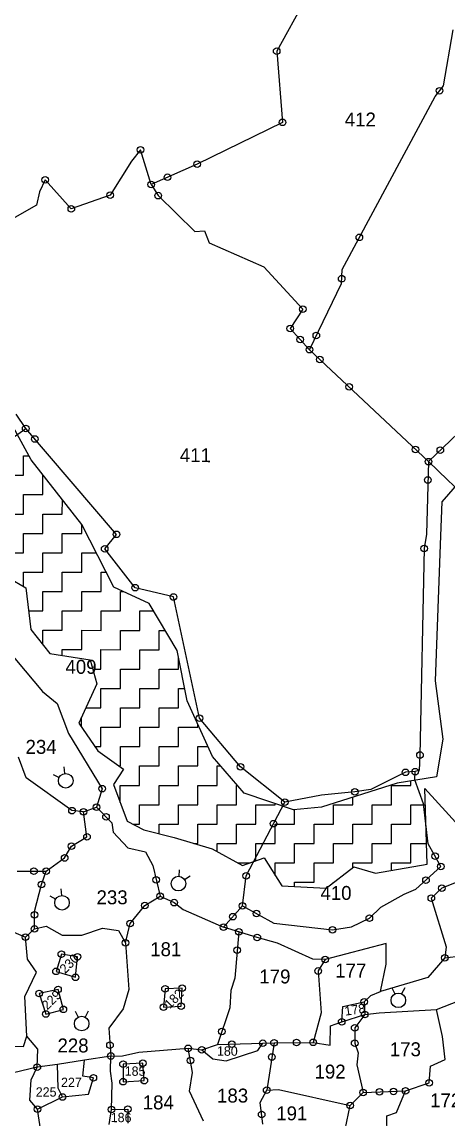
# Model space of a CAD drawing. Header units: metres. Extents: x 328578 to 333743, y 1800918 to 1805978.
# Drawn here: x 331533 to 331981, y 1801769 to 1802924 of the extents above; entities that cross this region are included whole.
import ezdxf
from ezdxf.enums import TextEntityAlignment as Align

# ---------------------------------------------------------------- set-up
doc = ezdxf.new("R2010")
doc.units = ezdxf.units.M
doc.header["$MEASUREMENT"] = 0
for name, color, linetype in [('POLY_HATCH', 12, 'Continuous'), ('POLY_PARCEL', 6, 'Continuous'), ('TEXT_PARCEL', 7, 'Continuous')]:
    doc.layers.add(name, color=color, linetype=linetype)
doc.styles.add('TEXT_MAP', font='', dxfattribs={"height": 1.8})
doc.styles.get('TEXT_MAP').set_extended_font_data('Kruti Dev 050')

msp = doc.modelspace()

# ---------------------------------------------------------------- linework, layer by layer
for points in [[(331566, 1802132), (331572.2, 1802128.8)], [(331577, 1802139.9), (331578, 1802132.9)], [(331698.5, 1802031.7), (331698.1, 1802024.7)], [(331710.1, 1802024.9), (331704.2, 1802021.1)], [(331573.9, 1802011.7), (331574.5, 1802004.7)], [(331562.5, 1802004.4), (331568.6, 1802000.9)], [(331922.3, 1801907.3), (331925.5, 1801901.1)], [(331935.8, 1801907.3), (331932.6, 1801901.1)], [(331589.1, 1801882.9), (331592.3, 1801876.7)], [(331602.6, 1801882.9), (331599.4, 1801876.6)]]:
    msp.add_lwpolyline(points)
for centre, radius in [((331801.1, 1802893.1), 3.47), ((331972.5, 1802851.4), 3.47), ((331807.1, 1802818.1), 3.47), ((331657.9, 1802789.2), 3.47), ((331717.5, 1802774.2), 3.47), ((331557.4, 1802757.7), 3.47), ((331669.1, 1802752.7), 3.47), ((331686.1, 1802760.3), 3.47), ((331625.8, 1802741.5), 3.47), ((331676.4, 1802741), 3.47), ((331585, 1802727.1), 3.47), ((331888.1, 1802697.1), 3.47), ((331869.5, 1802653.6), 3.47), ((331828.7, 1802621.5), 3.47), ((331815.2, 1802601.3), 3.47), ((331842.8, 1802593.8), 3.47), ((331825.8, 1802589.6), 3.47), ((331835.6, 1802578.9), 3.47), ((331846.4, 1802568.7), 3.47), ((331877.3, 1802539.7), 3.47), ((331537, 1802496), 3.47), ((331546.5, 1802484.9), 3.47), ((331947.2, 1802473.9), 3.47), ((331973.3, 1802473.2), 3.47), ((331960.8, 1802461.1), 3.47), ((331960.2, 1802441.8), 3.47), ((331632.5, 1802384.6), 3.47), ((331620.1, 1802369.3), 3.47), ((331956.4, 1802369.6), 3.47), ((331652.1, 1802328.5), 3.47), ((331692.4, 1802318.7), 3.47), ((331720, 1802191.3), 3.47), ((331951.9, 1802152.4), 3.47), ((331763.1, 1802140.1), 3.47), ((331579.1, 1802125.3), 7.67), ((331936.6, 1802134.2), 3.47), ((331946.8, 1802134.9), 3.47), ((331617.4, 1802117), 3.47), ((331883.4, 1802113.8), 3.47), ((331585.7, 1802093.9), 3.47), ((331611.6, 1802097.5), 3.47), ((331809.7, 1802102.9), 3.47), ((331597.9, 1802092.7), 3.47), ((331621.5, 1802087.4), 3.47), ((331797.8, 1802080.2), 3.47), ((331601.5, 1802066.3), 3.47), ((331585.3, 1802056.6), 3.47), ((331578, 1802044.1), 3.47), ((331968, 1802045.9), 3.47), ((331545.7, 1802030.3), 3.47), ((331558.5, 1802030.3), 3.47), ((331769, 1802025.3), 3.47), ((331973.9, 1802035.1), 3.47), ((331553.6, 1802016.1), 3.47), ((331674.4, 1802021.1), 3.47), ((331697.7, 1802017.1), 7.67), ((331958.2, 1802020.7), 3.47), ((331575.2, 1801997), 7.67), ((331678.5, 1802003.8), 3.47), ((331963.8, 1802001.9), 3.47), ((331974.8, 1802012.4), 3.47), ((331662.3, 1801994.1), 3.47), ((331693.3, 1801997.1), 3.47), ((331765.1, 1801993.7), 3.47), ((331546.2, 1801984.3), 3.47), ((331754.9, 1801982.3), 3.47), ((331779.8, 1801985.6), 3.47), ((331898.6, 1801980.7), 3.47), ((331546.2, 1801969.4), 3.47), ((331647, 1801975.2), 3.47), ((331745.1, 1801971.2), 3.47), ((331859.8, 1801968.5), 3.47), ((331536.7, 1801960.7), 3.47), ((331761.2, 1801966.4), 3.47), ((331780.7, 1801960.5), 3.47), ((331641.9, 1801954.8), 3.47), ((331759.5, 1801947.2), 3.47), ((331574.5, 1801943), 3.47), ((331591.4, 1801940.2), 3.47), ((331852.2, 1801937.3), 3.47), ((331978, 1801938.9), 3.47), ((331568.9, 1801924.8), 3.47), ((331844.8, 1801925.2), 3.47), ((331589.3, 1801918.5), 3.47), ((331551.3, 1801901.6), 3.47), ((331571, 1801905.8), 3.47), ((331683.6, 1801906.5), 3.47), ((331701.7, 1801907), 3.47), ((331929.1, 1801894.3), 7.67), ((331682.1, 1801887.2), 3.47), ((331700.6, 1801888.2), 3.47), ((331893.2, 1801892.6), 3.47), ((331558.3, 1801879.9), 3.47), ((331576.6, 1801884.8), 3.47), ((331893.7, 1801879.5), 3.47), ((331595.9, 1801869.8), 7.67), ((331869.5, 1801871.7), 3.47), ((331883.2, 1801865.4), 3.47), ((331743.4, 1801861.6), 3.47), ((331625.7, 1801847.1), 3.47), ((331708, 1801843.8), 3.47), ((331722.2, 1801842.2), 3.47), ((331754, 1801848.3), 3.47), ((331786.5, 1801849.1), 3.47), ((331798.3, 1801849.7), 3.47), ((331822.1, 1801850), 3.47), ((331839.5, 1801850.1), 3.47), ((331883.2, 1801849.1), 3.47), ((331626.5, 1801835.7), 3.47), ((331660.2, 1801828.3), 3.47), ((331710.4, 1801831), 3.47), ((331796, 1801834.7), 3.47), ((331549.2, 1801823.9), 3.47), ((331639.4, 1801827.2), 3.47), ((331608.2, 1801812.8), 3.47), ((331639.4, 1801808.7), 3.47), ((331661.8, 1801809.8), 3.47), ((331961.5, 1801807.4), 3.47), ((331790.6, 1801799.9), 3.47), ((331892, 1801797.2), 3.47), ((331909.2, 1801797.9), 3.47), ((331924.1, 1801798.5), 3.47), ((331936.8, 1801799), 3.47), ((331575.8, 1801792.6), 3.47), ((331878.4, 1801783.6), 3.47), ((331549.4, 1801779.8), 3.47), ((331627.3, 1801779.4), 3.47), ((331644.6, 1801779.8), 3.47), ((331785.3, 1801774.2), 3.47)]:
    msp.add_circle(centre, radius)
at = {"layer": 'POLY_HATCH'}
for p, q in [((331542.8, 1802462.9), (331504.2, 1802533.4)), ((331596, 1802395), (331542.8, 1802462.9)), ((331993.6, 1802440.2), (331975, 1802418.9)), ((331975, 1802418.9), (331973.6, 1802383)), ((331629.8, 1802329.1), (331596, 1802395)), ((331973.6, 1802383), (331968, 1802230.4)), ((331502.5, 1802348.5), (331537.1, 1802328.5)), ((331537.1, 1802328.5), (331542.4, 1802284.6)), ((331667, 1802311.8), (331629.8, 1802329.1)), ((331696.3, 1802262.5), (331667, 1802311.8)), ((331542.4, 1802284.6), (331562.4, 1802259.3)), ((331562.4, 1802259.3), (331605, 1802252.6)), ((331707, 1802209.3), (331696.3, 1802262.5)), ((331605, 1802252.6), (331611.7, 1802227.3)), ((331611.7, 1802227.3), (331593, 1802186.1)), ((331968, 1802230.4), (331976, 1802169.2)), ((331733.6, 1802150.8), (331707, 1802209.3)), ((331593, 1802186.1), (331613, 1802156.8)), ((331976, 1802169.2), (331969.3, 1802129.3)), ((331613, 1802156.8), (331640, 1802137.4)), ((331766.8, 1802112.2), (331733.6, 1802150.8)), ((331640, 1802137.4), (331629.3, 1802121.5)), ((331629.3, 1802121.5), (331643.9, 1802082.9)), ((331928, 1802122.7), (331848.1, 1802097.5)), ((331969.3, 1802129.3), (331928, 1802122.7)), ((331818.8, 1802094.8), (331766.8, 1802112.2)), ((331959.6, 1802037.5), (331957, 1802117.3)), ((331957, 1802117.3), (332007.6, 1802061.4)), ((331848.1, 1802097.5), (331818.8, 1802094.8)), ((331643.9, 1802082.9), (331661.3, 1802073.6)), ((331661.3, 1802073.6), (331693.2, 1802065.6)), ((331693.2, 1802065.6), (331733.2, 1802053.6)), ((331733.2, 1802053.6), (331765.1, 1802036.2)), ((331765.1, 1802036.2), (331787.8, 1802044.2)), ((331787.8, 1802044.2), (331806.4, 1802014.9)), ((331853, 1802012.2), (331882.4, 1802034.8)), ((331882.4, 1802034.8), (331905, 1802028.2)), ((331905, 1802028.2), (331959.6, 1802037.5)), ((331806.4, 1802014.9), (331853, 1802012.2))]:
    msp.add_line(p, q, dxfattribs=at)
at = {"layer": 'POLY_HATCH', "linetype": 'Continuous'}
for p, q in [((331534.8, 1802467.2), (331540.4, 1802467.2)), ((331534.8, 1802446.8), (331534.8, 1802467.2)), ((331514.4, 1802446.8), (331534.8, 1802446.8)), ((331555.2, 1802446.8), (331555.4, 1802446.8)), ((331555.2, 1802426.4), (331555.2, 1802446.8)), ((331534.8, 1802426.4), (331555.2, 1802426.4)), ((331534.8, 1802406), (331534.8, 1802426.4)), ((331575.5, 1802406), (331575.6, 1802421.1)), ((331514.4, 1802406), (331534.8, 1802406)), ((331555.1, 1802385.6), (331555.2, 1802406)), ((331555.2, 1802406), (331575.5, 1802406)), ((331534.7, 1802365.2), (331534.8, 1802385.6)), ((331534.8, 1802385.6), (331555.1, 1802385.6)), ((331575.5, 1802385.6), (331595.9, 1802385.6)), ((331575.5, 1802365.2), (331575.5, 1802385.6)), ((331595.9, 1802385.6), (331595.9, 1802395.1)), ((331514.4, 1802365.3), (331534.7, 1802365.2)), ((331555.1, 1802365.2), (331575.5, 1802365.2)), ((331555.1, 1802344.8), (331555.1, 1802365.2)), ((331595.9, 1802365.2), (331611.3, 1802365.2)), ((331595.9, 1802344.8), (331595.9, 1802365.2)), ((331534.7, 1802344.9), (331555.1, 1802344.8)), ((331534.7, 1802329.9), (331534.7, 1802344.9)), ((331575.5, 1802344.8), (331595.9, 1802344.8)), ((331575.5, 1802324.4), (331575.5, 1802344.8)), ((331616.3, 1802344.8), (331621.7, 1802344.8)), ((331616.3, 1802324.4), (331616.3, 1802344.8)), ((331555.1, 1802324.5), (331575.5, 1802324.4)), ((331555.1, 1802304.1), (331555.1, 1802324.5)), ((331595.9, 1802324.4), (331616.3, 1802324.4)), ((331595.9, 1802304), (331595.9, 1802324.4)), ((331636.7, 1802324.4), (331639.8, 1802324.4)), ((331636.7, 1802304), (331636.7, 1802324.4)), ((331540.1, 1802304.1), (331555.1, 1802304.1)), ((331575.5, 1802304.1), (331595.9, 1802304)), ((331575.5, 1802283.7), (331575.5, 1802304.1)), ((331616.3, 1802304), (331636.7, 1802304)), ((331616.3, 1802283.6), (331616.3, 1802304)), ((331657, 1802304), (331671.7, 1802304)), ((331657, 1802283.6), (331657, 1802304)), ((331555.1, 1802283.7), (331575.5, 1802283.7)), ((331555.1, 1802268.6), (331555.1, 1802283.7)), ((331595.9, 1802283.7), (331616.3, 1802283.6)), ((331595.9, 1802263.3), (331595.9, 1802283.7)), ((331636.6, 1802283.6), (331657, 1802283.6)), ((331636.6, 1802263.2), (331636.6, 1802283.6)), ((331677.4, 1802283.6), (331683.8, 1802283.6)), ((331677.4, 1802263.2), (331677.4, 1802283.6)), ((331575.5, 1802263.3), (331595.9, 1802263.3)), ((331575.5, 1802257.2), (331575.5, 1802263.3)), ((331616.2, 1802263.3), (331636.6, 1802263.2)), ((331616.2, 1802242.9), (331616.2, 1802263.3)), ((331657, 1802263.2), (331677.4, 1802263.2)), ((331657, 1802242.8), (331657, 1802263.2)), ((331697.8, 1802242.8), (331697.8, 1802255.2)), ((331607.6, 1802242.9), (331616.2, 1802242.9)), ((331636.6, 1802242.9), (331657, 1802242.8)), ((331636.6, 1802222.5), (331636.6, 1802242.9)), ((331677.4, 1802242.8), (331697.8, 1802242.8)), ((331677.4, 1802222.4), (331677.4, 1802242.8)), ((331616.2, 1802222.5), (331636.6, 1802222.5)), ((331616.2, 1802202.1), (331616.2, 1802222.5)), ((331657, 1802222.5), (331677.4, 1802222.4)), ((331657, 1802202.1), (331657, 1802222.5)), ((331697.8, 1802222.4), (331704.3, 1802222.4)), ((331697.8, 1802202), (331697.8, 1802222.4)), ((331600.2, 1802202.1), (331616.2, 1802202.1)), ((331636.6, 1802202.1), (331657, 1802202.1)), ((331636.6, 1802181.7), (331636.6, 1802202.1)), ((331677.4, 1802202.1), (331697.8, 1802202)), ((331677.4, 1802181.7), (331677.4, 1802202.1)), ((331595.8, 1802182), (331595.8, 1802192.3)), ((331616.2, 1802181.7), (331636.6, 1802181.7)), ((331616.2, 1802161.3), (331616.2, 1802181.7)), ((331657, 1802181.7), (331677.4, 1802181.7)), ((331657, 1802161.3), (331657, 1802181.7)), ((331697.7, 1802181.7), (331718.1, 1802181.7)), ((331697.7, 1802161.3), (331697.7, 1802181.7)), ((331718.1, 1802181.7), (331718.1, 1802184.7)), ((331609.9, 1802161.3), (331616.2, 1802161.3)), ((331636.6, 1802161.3), (331657, 1802161.3)), ((331636.6, 1802140.9), (331636.6, 1802161.3)), ((331677.3, 1802161.3), (331697.7, 1802161.3)), ((331677.3, 1802140.9), (331677.3, 1802161.3)), ((331718.1, 1802161.3), (331728.8, 1802161.3)), ((331718.1, 1802140.9), (331718.1, 1802161.3)), ((331635.1, 1802140.9), (331636.6, 1802140.9)), ((331656.9, 1802140.9), (331677.3, 1802140.9)), ((331656.9, 1802120.5), (331656.9, 1802140.9)), ((331697.7, 1802140.9), (331718.1, 1802140.9)), ((331697.7, 1802120.5), (331697.7, 1802140.9)), ((331738.5, 1802140.9), (331742.1, 1802140.9)), ((331738.5, 1802120.5), (331738.5, 1802140.9)), ((331636.5, 1802120.5), (331656.9, 1802120.5)), ((331636.5, 1802102.4), (331636.5, 1802120.5)), ((331677.3, 1802120.5), (331697.7, 1802120.5)), ((331677.3, 1802100.1), (331677.3, 1802120.5)), ((331718.1, 1802120.5), (331738.5, 1802120.5)), ((331718.1, 1802100.1), (331718.1, 1802120.5)), ((331758.9, 1802120.5), (331759.7, 1802120.5)), ((331758.9, 1802100.1), (331758.9, 1802120.5)), ((331922, 1802120.4), (331942.4, 1802120.4)), ((331922, 1802100), (331922, 1802120.4)), ((331942.4, 1802120.4), (331942.4, 1802125)), ((331656.9, 1802100.1), (331677.3, 1802100.1)), ((331656.9, 1802079.7), (331656.9, 1802100.1)), ((331697.7, 1802100.1), (331718.1, 1802100.1)), ((331697.7, 1802079.7), (331697.7, 1802100.1)), ((331738.5, 1802100.1), (331758.9, 1802100.1)), ((331738.5, 1802079.7), (331738.5, 1802100.1)), ((331779.2, 1802079.7), (331779.3, 1802100.1)), ((331779.3, 1802100.1), (331799.6, 1802100.1)), ((331799.6, 1802100.1), (331799.6, 1802101.2)), ((331860.8, 1802100), (331881.2, 1802100)), ((331860.8, 1802079.6), (331860.8, 1802100)), ((331881.2, 1802100), (331881.2, 1802107.9)), ((331901.6, 1802100), (331922, 1802100)), ((331901.6, 1802079.6), (331901.6, 1802100)), ((331942.3, 1802079.6), (331942.4, 1802100)), ((331942.4, 1802100), (331957.6, 1802100)), ((331820, 1802079.7), (331820, 1802094.9)), ((331649.8, 1802079.7), (331656.9, 1802079.7)), ((331677.3, 1802079.7), (331697.7, 1802079.7)), ((331677.3, 1802069.5), (331677.3, 1802079.7)), ((331718.1, 1802079.7), (331738.5, 1802079.7)), ((331718.1, 1802059.3), (331718.1, 1802079.7)), ((331758.8, 1802059.3), (331758.9, 1802079.7)), ((331758.9, 1802079.7), (331779.2, 1802079.7)), ((331799.6, 1802079.7), (331820, 1802079.7)), ((331799.6, 1802059.3), (331799.6, 1802079.7)), ((331840.4, 1802079.6), (331860.8, 1802079.6)), ((331840.4, 1802059.3), (331840.4, 1802079.6)), ((331881.2, 1802079.6), (331901.6, 1802079.6)), ((331881.2, 1802059.2), (331881.2, 1802079.6)), ((331921.9, 1802059.2), (331922, 1802079.6)), ((331922, 1802079.6), (331942.3, 1802079.6)), ((331714, 1802059.3), (331718.1, 1802059.3)), ((331738.4, 1802050.7), (331738.5, 1802059.3)), ((331738.5, 1802059.3), (331758.8, 1802059.3)), ((331779.2, 1802059.3), (331799.6, 1802059.3)), ((331779.2, 1802041.2), (331779.2, 1802059.3)), ((331820, 1802059.3), (331840.4, 1802059.3)), ((331820, 1802038.9), (331820, 1802059.3)), ((331860.8, 1802059.2), (331881.2, 1802059.2)), ((331860.8, 1802038.9), (331860.8, 1802059.2)), ((331901.5, 1802038.8), (331901.6, 1802059.2)), ((331901.6, 1802059.2), (331921.9, 1802059.2)), ((331942.3, 1802059.2), (331958.9, 1802059.2)), ((331942.3, 1802038.8), (331942.3, 1802059.2)), ((331760.2, 1802038.9), (331772.7, 1802038.9)), ((331799.6, 1802038.9), (331820, 1802038.9)), ((331799.6, 1802025.6), (331799.6, 1802038.9)), ((331840.4, 1802038.9), (331860.8, 1802038.9)), ((331840.4, 1802018.5), (331840.4, 1802038.9)), ((331881.2, 1802038.8), (331901.5, 1802038.8)), ((331881.2, 1802033.9), (331881.2, 1802038.8)), ((331921.9, 1802038.8), (331942.3, 1802038.8)), ((331921.9, 1802031.1), (331921.9, 1802038.8)), ((331820, 1802018.5), (331840.4, 1802018.5)), ((331820, 1802014.2), (331820, 1802018.5)), ((331860.8, 1802018.5), (331861.1, 1802018.5)), ((331860.8, 1802018.2), (331860.8, 1802018.5))]:
    msp.add_line(p, q, dxfattribs=at)
at = {"layer": 'POLY_PARCEL'}
for p, q in [((331831, 1802947.5), (331801.1, 1802893.1)), ((331976.5, 1802856.6), (331986.7, 1802915.4)), ((331801.1, 1802893.1), (331807.1, 1802818.1)), ((331967.7, 1802845.2), (331976.5, 1802856.6)), ((331869.9, 1802663.4), (331967.7, 1802845.2)), ((331807.1, 1802818.1), (331717.5, 1802774.2)), ((331657.9, 1802789.2), (331648.2, 1802777.3)), ((331669.1, 1802752.7), (331657.9, 1802789.2)), ((331648.2, 1802777.3), (331625.8, 1802741.5)), ((331717.5, 1802774.2), (331669.1, 1802752.7)), ((331557.4, 1802757.7), (331551.4, 1802745)), ((331585, 1802727.1), (331557.4, 1802757.7)), ((331551.4, 1802745), (331548.4, 1802730.9)), ((331669.1, 1802752.7), (331676.4, 1802741)), ((331625.8, 1802741.5), (331585, 1802727.1)), ((331676.4, 1802741), (331715.1, 1802703.1)), ((331548.4, 1802730.9), (331523.1, 1802716.7)), ((331715.1, 1802703.1), (331725.2, 1802704)), ((331725.2, 1802704), (331730.2, 1802691.4)), ((331730.2, 1802691.4), (331787.5, 1802666.1)), ((331787.5, 1802666.1), (331828.7, 1802621.5)), ((331869.3, 1802648.6), (331869.9, 1802663.4)), ((331835.6, 1802578.9), (331869.3, 1802648.6)), ((331828.7, 1802621.5), (331815.2, 1802601.3)), ((331815.2, 1802601.3), (331835.6, 1802578.9)), ((331960.8, 1802461.1), (331835.6, 1802578.9)), ((332030.2, 1802527.7), (331960.8, 1802461.1)), ((331537, 1802496), (331526.8, 1802510.9)), ((331421, 1802413.9), (331537, 1802496)), ((331632.5, 1802384.6), (331537, 1802496)), ((331960.8, 1802461.1), (331958.6, 1802384.9)), ((331960.8, 1802461.1), (331980.7, 1802441.8)), ((331980.7, 1802441.8), (332020.1, 1802404.7)), ((331620.1, 1802369.3), (331632.5, 1802384.6)), ((331958.6, 1802384.9), (331956.4, 1802369.6)), ((331652.1, 1802328.5), (331620.1, 1802369.3)), ((331956.4, 1802369.6), (331951.9, 1802152.4)), ((331692.4, 1802318.7), (331652.1, 1802328.5)), ((331720, 1802191.3), (331692.4, 1802318.7)), ((331500.5, 1802283.5), (331554.5, 1802219.1)), ((331554.5, 1802219.1), (331570, 1802206.5)), ((331570, 1802206.5), (331582, 1802175)), ((331763.1, 1802140.1), (331720, 1802191.3)), ((331582, 1802175), (331617.4, 1802117)), ((331537.5, 1802128.3), (331529.4, 1802150)), ((331951.9, 1802152.4), (331951.2, 1802136.3)), ((331809.7, 1802102.9), (331763.1, 1802140.1)), ((331936.6, 1802134.2), (331900.1, 1802116)), ((331946.8, 1802134.9), (331936.6, 1802134.2)), ((331946.6, 1802126.2), (331946.8, 1802134.9)), ((331951.2, 1802136.3), (331946.8, 1802134.9)), ((331585.7, 1802093.9), (331537.5, 1802128.3)), ((331955.5, 1802101.1), (331946.6, 1802126.2)), ((331617.4, 1802117), (331611.6, 1802097.5)), ((331848.4, 1802110.2), (331809.7, 1802102.9)), ((331883.4, 1802113.8), (331848.4, 1802110.2)), ((331900.1, 1802116), (331883.4, 1802113.8)), ((331597.9, 1802092.7), (331611.6, 1802097.5)), ((331611.6, 1802097.5), (331627.8, 1802080.9)), ((331769, 1802025.3), (331809.7, 1802102.9)), ((331960.6, 1802059.1), (331955.5, 1802101.1)), ((331597.9, 1802092.7), (331585.7, 1802093.9)), ((331601.5, 1802066.3), (331597.9, 1802092.7)), ((331627.8, 1802080.9), (331628.9, 1802071.3)), ((331585.3, 1802056.6), (331601.5, 1802066.3)), ((331628.9, 1802071.3), (331644.5, 1802054.7)), ((331578, 1802044.1), (331585.3, 1802056.6)), ((331644.5, 1802054.7), (331662.9, 1802050.6)), ((331973.9, 1802035.1), (331960.6, 1802059.1)), ((331558.5, 1802030.3), (331578, 1802044.1)), ((331662.9, 1802050.6), (331670.7, 1802036.1)), ((331528.1, 1802030.3), (331558.5, 1802030.3)), ((331553.6, 1802016.1), (331558.5, 1802030.3)), ((331670.7, 1802036.1), (331678.5, 1802003.8)), ((331947.7, 1802011.1), (331973.9, 1802035.1)), ((332014.3, 1802028.1), (331974.8, 1802012.4)), ((331765.1, 1801993.7), (331769, 1802025.3)), ((331546.2, 1801987.6), (331553.6, 1802016.1)), ((331910.8, 1801992.5), (331935.1, 1802005.9)), ((331935.1, 1802005.9), (331947.7, 1802011.1)), ((331974.8, 1802012.4), (331963.8, 1802001.9)), ((331647, 1801975.2), (331662.3, 1801994.1)), ((331662.3, 1801994.1), (331678.5, 1802003.8)), ((331678.5, 1802003.8), (331693.3, 1801997.1)), ((331693.3, 1801997.1), (331702.6, 1801989.7)), ((331745.1, 1801971.2), (331765.1, 1801993.7)), ((331765.1, 1801993.7), (331798, 1801975.6)), ((331963.8, 1802001.9), (331979.5, 1801950.5)), ((331546.2, 1801969.4), (331546.2, 1801987.6)), ((331702.6, 1801989.7), (331745.1, 1801971.2)), ((331898.6, 1801980.7), (331910.8, 1801992.5)), ((331507.5, 1801973.1), (331536.7, 1801960.7)), ((331546.2, 1801969.4), (331558.6, 1801972.3)), ((331558.6, 1801972.3), (331575.4, 1801962.8)), ((331595.9, 1801962.8), (331617.8, 1801970.1)), ((331617.8, 1801970.1), (331634.6, 1801967.9)), ((331641.9, 1801954.8), (331647, 1801975.2)), ((331780.7, 1801960.5), (331745.1, 1801971.2)), ((331798, 1801975.6), (331859.8, 1801968.5)), ((331859.8, 1801968.5), (331879.7, 1801971.8)), ((331879.7, 1801971.8), (331898.6, 1801980.7)), ((331536.7, 1801960.7), (331546.2, 1801969.4)), ((331539, 1801937.6), (331536.7, 1801960.7)), ((331575.4, 1801962.8), (331595.9, 1801962.8)), ((331634.6, 1801967.9), (331641.9, 1801954.8)), ((331761.2, 1801966.4), (331757.1, 1801917.5)), ((331801.9, 1801954.6), (331780.7, 1801960.5)), ((331641.9, 1801954.8), (331645.6, 1801905.7)), ((331839.1, 1801937.5), (331801.9, 1801954.6)), ((331916.3, 1801954.1), (331852.2, 1801937.3)), ((331916.3, 1801932.5), (331916.3, 1801954.1)), ((331979.5, 1801950.5), (331978, 1801938.9)), ((331548.5, 1801923.8), (331539, 1801937.6)), ((331574.5, 1801943), (331568.9, 1801924.8)), ((331591.4, 1801940.2), (331574.5, 1801943)), ((331589.3, 1801918.5), (331591.4, 1801940.2)), ((331852.2, 1801937.3), (331839.1, 1801937.5)), ((331852.2, 1801937.3), (331844.8, 1801925.2)), ((331978, 1801938.9), (331960.1, 1801918.4)), ((331978, 1801938.9), (331995.3, 1801941)), ((331536.1, 1801898.3), (331548.5, 1801923.8)), ((331568.9, 1801924.8), (331589.3, 1801918.5)), ((331844.8, 1801925.2), (331848, 1801881.1)), ((331910.5, 1801903.7), (331916.3, 1801932.5)), ((331757.1, 1801917.5), (331752.9, 1801904.5)), ((331960.1, 1801918.4), (331910.5, 1801903.7)), ((331571, 1801905.8), (331551.3, 1801901.6)), ((331551.3, 1801901.6), (331558.3, 1801879.9)), ((331576.6, 1801884.8), (331571, 1801905.8)), ((331645.6, 1801905.7), (331639.7, 1801885.3)), ((331683.6, 1801906.5), (331682.1, 1801887.2)), ((331701.7, 1801907), (331683.6, 1801906.5)), ((331700.6, 1801888.2), (331701.7, 1801907)), ((331752.9, 1801904.5), (331751.7, 1801886.3)), ((331900, 1801899.5), (331910.5, 1801903.7)), ((331538.3, 1801856.7), (331536.1, 1801898.3)), ((331870.6, 1801887.9), (331893.2, 1801892.6)), ((331893.2, 1801892.6), (331900, 1801899.5)), ((331893.2, 1801892.6), (331893.7, 1801879.5)), ((331969.4, 1801884.5), (331993.6, 1801894.2)), ((331558.3, 1801879.9), (331576.6, 1801884.8)), ((331639.7, 1801885.3), (331624.4, 1801864.9)), ((331682.1, 1801887.2), (331700.6, 1801888.2)), ((331751.7, 1801886.3), (331738.7, 1801848)), ((331848, 1801881.1), (331839.5, 1801850.1)), ((331869.5, 1801871.7), (331870.6, 1801887.9)), ((331869.5, 1801871.7), (331893.7, 1801879.5)), ((331893.7, 1801879.5), (331883.2, 1801865.4)), ((331893.7, 1801879.5), (331908.9, 1801881.1)), ((331908.9, 1801881.1), (331969.4, 1801884.5)), ((331975.7, 1801856.2), (331969.4, 1801884.5)), ((331857.4, 1801847), (331857.9, 1801867.5)), ((331857.9, 1801867.5), (331869.5, 1801871.7)), ((331534.6, 1801845.6), (331538.3, 1801856.7)), ((331549.9, 1801842.8), (331538.3, 1801856.7)), ((331624.4, 1801864.9), (331626.5, 1801835.7)), ((331883.2, 1801865.4), (331883.2, 1801849.1)), ((331978.3, 1801832), (331975.7, 1801856.2)), ((331525.1, 1801846.1), (331534.6, 1801845.6)), ((331656.2, 1801839.9), (331708, 1801843.8)), ((331708, 1801843.8), (331722.2, 1801842.2)), ((331712.6, 1801818.5), (331708, 1801843.8)), ((331722.2, 1801842.2), (331738.7, 1801848)), ((331738.7, 1801848), (331786.5, 1801849.1)), ((331781.1, 1801841.4), (331786.5, 1801849.1)), ((331786.5, 1801849.1), (331798.3, 1801849.7)), ((331798.3, 1801849.7), (331790.6, 1801799.9)), ((331798.3, 1801849.7), (331839.5, 1801850.1)), ((331839.5, 1801850.1), (331857.4, 1801847)), ((331883.2, 1801849.1), (331886.9, 1801839)), ((331549.2, 1801823.9), (331549.9, 1801842.8)), ((331598.8, 1801831.5), (331570.4, 1801826.8)), ((331597.1, 1801814.6), (331598.8, 1801831.5)), ((331626.5, 1801835.7), (331598.8, 1801831.5)), ((331626.3, 1801819.9), (331626.5, 1801835.7)), ((331626.5, 1801835.7), (331638.9, 1801836)), ((331638.9, 1801836), (331656.2, 1801839.9)), ((331722.2, 1801842.2), (331734, 1801832.8)), ((331734, 1801832.8), (331748.1, 1801830.5)), ((331748.1, 1801830.5), (331781.1, 1801841.4)), ((331886.9, 1801839), (331885.3, 1801826.4)), ((331963.1, 1801825.2), (331978.3, 1801832)), ((331549.2, 1801823.9), (331524.2, 1801818.1)), ((331542.7, 1801810.5), (331549.2, 1801823.9)), ((331570.4, 1801826.8), (331549.2, 1801823.9)), ((331571.1, 1801801.9), (331570.4, 1801826.8)), ((331628.1, 1801807.3), (331626.3, 1801819.9)), ((331660.2, 1801828.3), (331639.4, 1801827.2)), ((331639.4, 1801827.2), (331639.4, 1801808.7)), ((331661.8, 1801809.8), (331660.2, 1801828.3)), ((331885.3, 1801826.4), (331892, 1801797.2)), ((331961.5, 1801807.4), (331963.1, 1801825.2)), ((331541.3, 1801789.3), (331542.7, 1801810.5)), ((331608.2, 1801812.8), (331597.1, 1801814.6)), ((331603.2, 1801795.4), (331608.2, 1801812.8)), ((331639.4, 1801808.7), (331661.8, 1801809.8)), ((331709.3, 1801798.8), (331712.6, 1801818.5)), ((331575.8, 1801792.6), (331571.1, 1801801.9)), ((331627.3, 1801779.4), (331628.1, 1801807.3)), ((331724.1, 1801767.2), (331709.3, 1801798.8)), ((331783.7, 1801786.9), (331790.6, 1801799.9)), ((331790.6, 1801799.9), (331803, 1801800.5)), ((331803, 1801800.5), (331878.4, 1801783.6)), ((331878.4, 1801783.6), (331892, 1801797.2)), ((331892, 1801797.2), (331936.8, 1801799)), ((331927.2, 1801776.3), (331936.8, 1801799)), ((331936.8, 1801799), (331961.5, 1801807.4)), ((331549.4, 1801779.8), (331541.3, 1801789.3)), ((331549.4, 1801779.8), (331575.8, 1801792.6)), ((331575.8, 1801792.6), (331603.2, 1801795.4)), ((331786.6, 1801763.9), (331783.7, 1801786.9)), ((331553, 1801756.8), (331549.4, 1801779.8)), ((331624.8, 1801763.6), (331627.3, 1801779.4)), ((331627.3, 1801779.4), (331644.6, 1801779.8)), ((331644.6, 1801779.8), (331644.6, 1801765)), ((331873.1, 1801758.4), (331878.4, 1801783.6)), ((331917, 1801772.7), (331927.2, 1801776.3)), ((331917.5, 1801751.9), (331917, 1801772.7))]:
    msp.add_line(p, q, dxfattribs=at)

# ---------------------------------------------------------------- texts
at = {"layer": 'TEXT_PARCEL', "style": 'TEXT_MAP'}
for s, height, rotation, p in [('412', 14.68, 359.9674, (331889.1, 1802821.2)), ('411', 14.68, 359.9674, (331715.5, 1802467.9)), ('409', 14.68, 359.9674, (331595.2, 1802245.2)), ('234', 14.68, 359.9674, (331553.2, 1802161)), ('233', 14.68, 359.9674, (331627.9, 1802002.7)), ('410', 14.68, 359.9674, (331863.5, 1802007.3)), ('181', 14.68, 359.9674, (331684.4, 1801948.1)), ('230', 9.79, 44.9314, (331582.8, 1801933)), ('179', 14.68, 359.9674, (331799.2, 1801919.4)), ('177', 14.68, 359.9674, (331879, 1801925.6)), ('229', 9.79, 44.9314, (331564.1, 1801894.8)), ('182', 9.79, 44.9314, (331693, 1801896)), ('178', 9.79, 8.4281, (331883.4, 1801884.5)), ('228', 14.68, 359.9674, (331586.8, 1801846.8)), ('180', 9.79, 359.9674, (331749.2, 1801840.9)), ('173', 14.68, 359.9674, (331936.5, 1801842.8)), ('185', 9.79, 359.9674, (331652.1, 1801819.8)), ('192', 14.68, 359.9674, (331857.3, 1801819.3)), ('227', 9.79, 359.9674, (331585.1, 1801808.1)), ('225', 9.79, 359.9674, (331558.5, 1801797.9)), ('183', 14.68, 359.9674, (331754.7, 1801794.1)), ('184', 14.68, 359.9674, (331676.5, 1801786.9)), ('172', 14.68, 359.9674, (331978.9, 1801789.2)), ('186', 9.79, 359.9674, (331637.4, 1801771)), ('191', 14.68, 359.9674, (331817, 1801775.4))]:
    msp.add_text(s, height=height, rotation=rotation, dxfattribs=at).set_placement(p, align=Align.MIDDLE)

doc.saveas('drawing.dxf')
